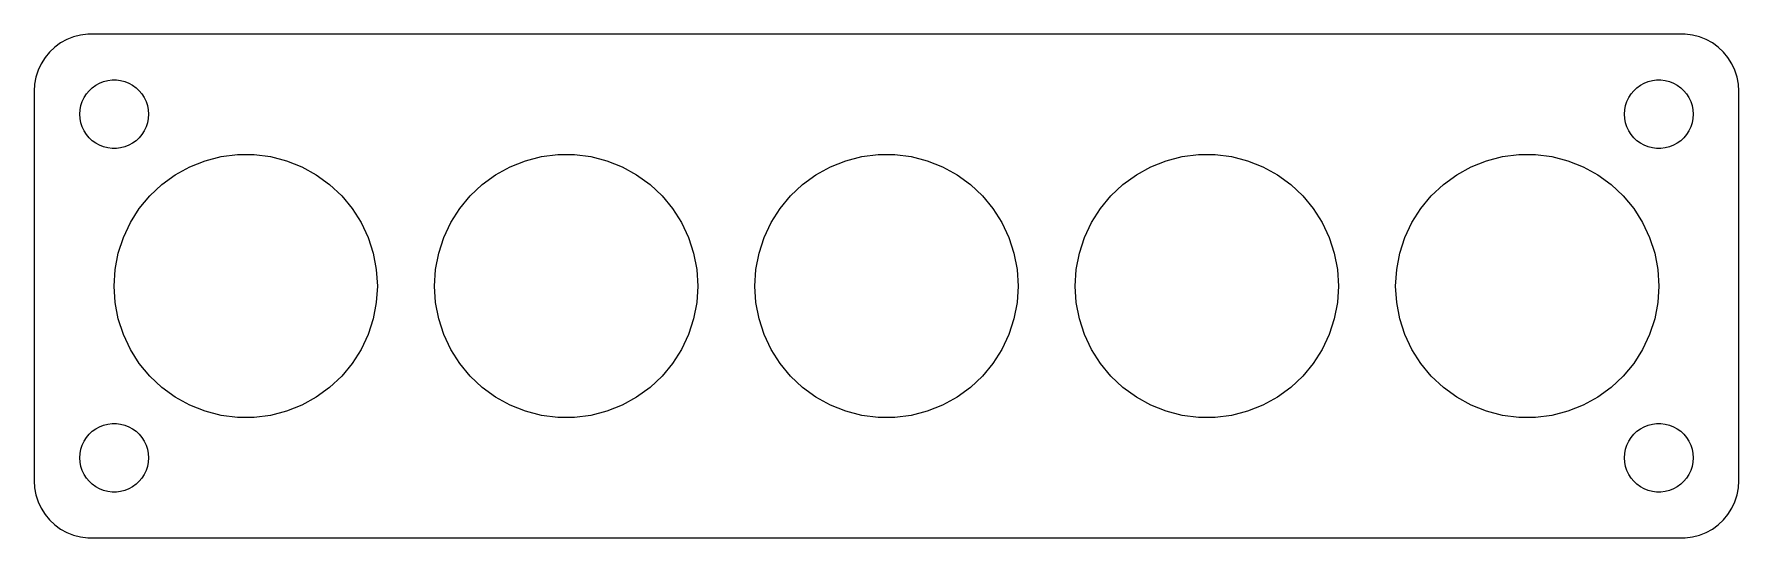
# Model space of a CAD drawing. Header units: metres. Extents: x -74 to 74, y -22 to 22.
import ezdxf

# ---------------------------------------------------------------- set-up
doc = ezdxf.new("R2010")
doc.units = ezdxf.units.M

msp = doc.modelspace()

# ---------------------------------------------------------------- linework, layer by layer
for p, q in [((-72.1791, 21.2216), (-72.6871, 20.8526)), ((-71.6289, 21.5241), (-72.1791, 21.2216)), ((-71.0451, 21.7553), (-71.6289, 21.5241)), ((-70.4369, 21.9114), (-71.0451, 21.7553)), ((-69.8139, 21.9901), (-70.4369, 21.9114)), ((69.8139, 21.9901), (-69.8139, 21.9901)), ((70.4369, 21.9114), (69.8139, 21.9901)), ((71.0451, 21.7553), (70.4369, 21.9114)), ((71.6289, 21.5241), (71.0451, 21.7553)), ((72.1791, 21.2216), (71.6289, 21.5241)), ((72.6871, 20.8526), (72.1791, 21.2216)), ((-73.8815, 19.4088), (-74.1489, 18.8406)), ((-73.5451, 19.9389), (-73.8815, 19.4088)), ((-73.1448, 20.4227), (-73.5451, 19.9389)), ((-72.6871, 20.8526), (-73.1448, 20.4227)), ((73.1448, 20.4227), (72.6871, 20.8526)), ((73.5451, 19.9389), (73.1448, 20.4227)), ((73.8815, 19.4088), (73.5451, 19.9389)), ((74.1489, 18.8406), (73.8815, 19.4088)), ((-74.3429, 18.2434), (-74.4606, 17.6267)), ((-74.1489, 18.8406), (-74.3429, 18.2434)), ((-68.427, 17.8532), (-68.0621, 17.9469)), ((-68.0621, 17.9469), (-67.6884, 17.9941)), ((-67.6884, 17.9941), (-67.3116, 17.9941)), ((-67.3116, 17.9941), (-66.9379, 17.9469)), ((-66.9379, 17.9469), (-66.573, 17.8532)), ((66.573, 17.8532), (66.9379, 17.9469)), ((66.9379, 17.9469), (67.3116, 17.9941)), ((67.3116, 17.9941), (67.6884, 17.9941)), ((67.6884, 17.9941), (68.0621, 17.9469)), ((68.0621, 17.9469), (68.427, 17.8532)), ((74.3429, 18.2434), (74.1489, 18.8406)), ((74.4606, 17.6267), (74.3429, 18.2434)), ((-74.4606, 17.6267), (-74.5, 17)), ((-74.5, 17), (-74.5, -17)), ((-70.2893, 16.1044), (-70.1289, 16.4453)), ((-70.1289, 16.4453), (-69.927, 16.7634)), ((-69.927, 16.7634), (-69.6869, 17.0536)), ((-69.6869, 17.0536), (-69.4123, 17.3115)), ((-69.4123, 17.3115), (-69.1075, 17.533)), ((-69.1075, 17.533), (-68.7773, 17.7145)), ((-68.7773, 17.7145), (-68.427, 17.8532)), ((-66.573, 17.8532), (-66.2227, 17.7145)), ((-66.2227, 17.7145), (-65.8925, 17.533)), ((-65.8925, 17.533), (-65.5877, 17.3115)), ((-65.5877, 17.3115), (-65.3131, 17.0536)), ((-65.3131, 17.0536), (-65.073, 16.7634)), ((-65.073, 16.7634), (-64.8711, 16.4453)), ((-64.8711, 16.4453), (-64.7107, 16.1044)), ((64.7107, 16.1044), (64.8711, 16.4453)), ((64.8711, 16.4453), (65.073, 16.7634)), ((65.073, 16.7634), (65.3131, 17.0536)), ((65.3131, 17.0536), (65.5877, 17.3115)), ((65.5877, 17.3115), (65.8925, 17.533)), ((65.8925, 17.533), (66.2227, 17.7145)), ((66.2227, 17.7145), (66.573, 17.8532)), ((68.427, 17.8532), (68.7773, 17.7145)), ((68.7773, 17.7145), (69.1075, 17.533)), ((69.1075, 17.533), (69.4123, 17.3115)), ((69.4123, 17.3115), (69.6869, 17.0536)), ((69.6869, 17.0536), (69.927, 16.7634)), ((69.927, 16.7634), (70.1289, 16.4453)), ((70.1289, 16.4453), (70.2893, 16.1044)), ((74.5, 17), (74.4606, 17.6267)), ((74.5, -17), (74.5, 17)), ((-70.5, 15), (-70.4763, 15.376)), ((-70.4763, 14.624), (-70.5, 15)), ((-70.4763, 15.376), (-70.4057, 15.7461)), ((-70.4057, 15.7461), (-70.2893, 16.1044)), ((-64.7107, 16.1044), (-64.5943, 15.7461)), ((-64.5943, 15.7461), (-64.5237, 15.376)), ((-64.5237, 15.376), (-64.5, 15)), ((-64.5, 15), (-64.5237, 14.624)), ((64.5, 15), (64.5237, 15.376)), ((64.5237, 14.624), (64.5, 15)), ((64.5237, 15.376), (64.5943, 15.7461)), ((64.5943, 15.7461), (64.7107, 16.1044)), ((70.2893, 16.1044), (70.4057, 15.7461)), ((70.4057, 15.7461), (70.4763, 15.376)), ((70.4763, 15.376), (70.5, 15)), ((70.5, 15), (70.4763, 14.624)), ((-70.4057, 14.2539), (-70.4763, 14.624)), ((-70.2893, 13.8956), (-70.4057, 14.2539)), ((-70.1289, 13.5547), (-70.2893, 13.8956)), ((-69.927, 13.2366), (-70.1289, 13.5547)), ((-64.8711, 13.5547), (-65.073, 13.2366)), ((-64.7107, 13.8956), (-64.8711, 13.5547)), ((-64.5943, 14.2539), (-64.7107, 13.8956)), ((-64.5237, 14.624), (-64.5943, 14.2539)), ((64.5943, 14.2539), (64.5237, 14.624)), ((64.7107, 13.8956), (64.5943, 14.2539)), ((64.8711, 13.5547), (64.7107, 13.8956)), ((65.073, 13.2366), (64.8711, 13.5547)), ((70.1289, 13.5547), (69.927, 13.2366)), ((70.2893, 13.8956), (70.1289, 13.5547)), ((70.4057, 14.2539), (70.2893, 13.8956)), ((70.4763, 14.624), (70.4057, 14.2539)), ((-69.6869, 12.9464), (-69.927, 13.2366)), ((-69.4123, 12.6884), (-69.6869, 12.9464)), ((-69.1075, 12.467), (-69.4123, 12.6884)), ((-68.7773, 12.2855), (-69.1075, 12.467)), ((-68.427, 12.1468), (-68.7773, 12.2855)), ((-68.0621, 12.0531), (-68.427, 12.1468)), ((-67.6884, 12.0059), (-68.0621, 12.0531)), ((-67.3116, 12.0059), (-67.6884, 12.0059)), ((-66.9379, 12.0531), (-67.3116, 12.0059)), ((-66.573, 12.1468), (-66.9379, 12.0531)), ((-66.2227, 12.2855), (-66.573, 12.1468)), ((-65.8925, 12.467), (-66.2227, 12.2855)), ((-65.5877, 12.6884), (-65.8925, 12.467)), ((-65.3131, 12.9464), (-65.5877, 12.6884)), ((-65.073, 13.2366), (-65.3131, 12.9464)), ((65.3131, 12.9464), (65.073, 13.2366)), ((65.5877, 12.6884), (65.3131, 12.9464)), ((65.8925, 12.467), (65.5877, 12.6884)), ((66.2227, 12.2855), (65.8925, 12.467)), ((66.573, 12.1468), (66.2227, 12.2855)), ((66.9379, 12.0531), (66.573, 12.1468)), ((67.3116, 12.0059), (66.9379, 12.0531)), ((67.6884, 12.0059), (67.3116, 12.0059)), ((68.0621, 12.0531), (67.6884, 12.0059)), ((68.427, 12.1468), (68.0621, 12.0531)), ((68.7773, 12.2855), (68.427, 12.1468)), ((69.1075, 12.467), (68.7773, 12.2855)), ((69.4123, 12.6884), (69.1075, 12.467)), ((69.6869, 12.9464), (69.4123, 12.6884)), ((69.927, 13.2366), (69.6869, 12.9464)), ((-60.8965, 10.4055), (-59.5537, 10.9371)), ((-59.5537, 10.9371), (-58.1549, 11.2963)), ((-58.1549, 11.2963), (-56.7221, 11.4773)), ((-56.7221, 11.4773), (-55.2779, 11.4773)), ((-55.2779, 11.4773), (-53.8451, 11.2963)), ((-53.8451, 11.2963), (-52.4463, 10.9371)), ((-52.4463, 10.9371), (-51.1035, 10.4055)), ((-32.8965, 10.4055), (-31.5537, 10.9371)), ((-31.5537, 10.9371), (-30.1549, 11.2963)), ((-30.1549, 11.2963), (-28.7221, 11.4773)), ((-28.7221, 11.4773), (-27.2779, 11.4773)), ((-27.2779, 11.4773), (-25.8451, 11.2963)), ((-25.8451, 11.2963), (-24.4463, 10.9371)), ((-24.4463, 10.9371), (-23.1035, 10.4055)), ((-4.89645, 10.4055), (-3.55368, 10.9371)), ((-3.55368, 10.9371), (-2.15488, 11.2963)), ((-2.15488, 11.2963), (-0.72208, 11.4773)), ((-0.72208, 11.4773), (0.72208, 11.4773)), ((0.72208, 11.4773), (2.15488, 11.2963)), ((2.15488, 11.2963), (3.55368, 10.9371)), ((3.55368, 10.9371), (4.89645, 10.4055)), ((23.1035, 10.4055), (24.4463, 10.9371)), ((24.4463, 10.9371), (25.8451, 11.2963)), ((25.8451, 11.2963), (27.2779, 11.4773)), ((27.2779, 11.4773), (28.7221, 11.4773)), ((28.7221, 11.4773), (30.1549, 11.2963)), ((30.1549, 11.2963), (31.5537, 10.9371)), ((31.5537, 10.9371), (32.8965, 10.4055)), ((51.1035, 10.4055), (52.4463, 10.9371)), ((52.4463, 10.9371), (53.8451, 11.2963)), ((53.8451, 11.2963), (55.2779, 11.4773)), ((55.2779, 11.4773), (56.7221, 11.4773)), ((56.7221, 11.4773), (58.1549, 11.2963)), ((58.1549, 11.2963), (59.5537, 10.9371)), ((59.5537, 10.9371), (60.8965, 10.4055)), ((-63.3304, 8.8609), (-62.162, 9.70976)), ((-62.162, 9.70976), (-60.8965, 10.4055)), ((-51.1035, 10.4055), (-49.838, 9.70976)), ((-49.838, 9.70976), (-48.6696, 8.8609)), ((-35.3304, 8.8609), (-34.162, 9.70976)), ((-34.162, 9.70976), (-32.8965, 10.4055)), ((-23.1035, 10.4055), (-21.838, 9.70976)), ((-21.838, 9.70976), (-20.6696, 8.8609)), ((-7.33037, 8.8609), (-6.162, 9.70976)), ((-6.162, 9.70976), (-4.89645, 10.4055)), ((4.89645, 10.4055), (6.162, 9.70976)), ((6.162, 9.70976), (7.33037, 8.8609)), ((20.6696, 8.8609), (21.838, 9.70976)), ((21.838, 9.70976), (23.1035, 10.4055)), ((32.8965, 10.4055), (34.162, 9.70976)), ((34.162, 9.70976), (35.3304, 8.8609)), ((48.6696, 8.8609), (49.838, 9.70976)), ((49.838, 9.70976), (51.1035, 10.4055)), ((60.8965, 10.4055), (62.162, 9.70976)), ((62.162, 9.70976), (63.3304, 8.8609)), ((-65.3037, 6.75952), (-64.3831, 7.87228)), ((-64.3831, 7.87228), (-63.3304, 8.8609)), ((-48.6696, 8.8609), (-47.6169, 7.87228)), ((-47.6169, 7.87228), (-46.6963, 6.75952)), ((-37.3037, 6.75952), (-36.3831, 7.87228)), ((-36.3831, 7.87228), (-35.3304, 8.8609)), ((-20.6696, 8.8609), (-19.6169, 7.87228)), ((-19.6169, 7.87228), (-18.6963, 6.75952)), ((-9.30368, 6.75952), (-8.38313, 7.87228)), ((-8.38313, 7.87228), (-7.33037, 8.8609)), ((7.33037, 8.8609), (8.38313, 7.87228)), ((8.38313, 7.87228), (9.30368, 6.75952)), ((18.6963, 6.75952), (19.6169, 7.87228)), ((19.6169, 7.87228), (20.6696, 8.8609)), ((35.3304, 8.8609), (36.3831, 7.87228)), ((36.3831, 7.87228), (37.3037, 6.75952)), ((46.6963, 6.75952), (47.6169, 7.87228)), ((47.6169, 7.87228), (48.6696, 8.8609)), ((63.3304, 8.8609), (64.3831, 7.87228)), ((64.3831, 7.87228), (65.3037, 6.75952)), ((-66.0775, 5.54016), (-65.3037, 6.75952)), ((-46.6963, 6.75952), (-45.9225, 5.54016)), ((-38.0775, 5.54016), (-37.3037, 6.75952)), ((-18.6963, 6.75952), (-17.9225, 5.54016)), ((-10.0775, 5.54016), (-9.30368, 6.75952)), ((9.30368, 6.75952), (10.0775, 5.54016)), ((17.9225, 5.54016), (18.6963, 6.75952)), ((37.3037, 6.75952), (38.0775, 5.54016)), ((45.9225, 5.54016), (46.6963, 6.75952)), ((65.3037, 6.75952), (66.0775, 5.54016)), ((-66.6924, 4.23343), (-66.0775, 5.54016)), ((-45.9225, 5.54016), (-45.3076, 4.23343)), ((-38.6924, 4.23343), (-38.0775, 5.54016)), ((-17.9225, 5.54016), (-17.3076, 4.23343)), ((-10.6924, 4.23343), (-10.0775, 5.54016)), ((10.0775, 5.54016), (10.6924, 4.23343)), ((17.3076, 4.23343), (17.9225, 5.54016)), ((38.0775, 5.54016), (38.6924, 4.23343)), ((45.3076, 4.23343), (45.9225, 5.54016)), ((66.0775, 5.54016), (66.6924, 4.23343)), ((-67.1387, 2.85992), (-66.6924, 4.23343)), ((-45.3076, 4.23343), (-44.8613, 2.85992)), ((-39.1387, 2.85992), (-38.6924, 4.23343)), ((-17.3076, 4.23343), (-16.8613, 2.85992)), ((-11.1387, 2.85992), (-10.6924, 4.23343)), ((10.6924, 4.23343), (11.1387, 2.85992)), ((16.8613, 2.85992), (17.3076, 4.23343)), ((38.6924, 4.23343), (39.1387, 2.85992)), ((44.8613, 2.85992), (45.3076, 4.23343)), ((66.6924, 4.23343), (67.1387, 2.85992)), ((-67.4093, 1.44133), (-67.1387, 2.85992)), ((-44.8613, 2.85992), (-44.5907, 1.44133)), ((-39.4093, 1.44133), (-39.1387, 2.85992)), ((-16.8613, 2.85992), (-16.5907, 1.44133)), ((-11.4093, 1.44133), (-11.1387, 2.85992)), ((11.1387, 2.85992), (11.4093, 1.44133)), ((16.5907, 1.44133), (16.8613, 2.85992)), ((39.1387, 2.85992), (39.4093, 1.44133)), ((44.5907, 1.44133), (44.8613, 2.85992)), ((67.1387, 2.85992), (67.4093, 1.44133)), ((-67.5, 0), (-67.4093, 1.44133)), ((-67.4093, -1.44133), (-67.5, 0)), ((-44.5907, 1.44133), (-44.5, 0)), ((-44.5, 0), (-44.5907, -1.44133)), ((-39.5, 0), (-39.4093, 1.44133)), ((-39.4093, -1.44133), (-39.5, 0)), ((-16.5907, 1.44133), (-16.5, 0)), ((-16.5, 0), (-16.5907, -1.44133)), ((-11.5, 0), (-11.4093, 1.44133)), ((-11.4093, -1.44133), (-11.5, 0)), ((11.4093, 1.44133), (11.5, 0)), ((11.5, 0), (11.4093, -1.44133)), ((16.5, 0), (16.5907, 1.44133)), ((16.5907, -1.44133), (16.5, 0)), ((39.4093, 1.44133), (39.5, 0)), ((39.5, 0), (39.4093, -1.44133)), ((44.5, 0), (44.5907, 1.44133)), ((44.5907, -1.44133), (44.5, 0)), ((67.4093, 1.44133), (67.5, 0)), ((67.5, 0), (67.4093, -1.44133)), ((-67.1387, -2.85992), (-67.4093, -1.44133)), ((-44.5907, -1.44133), (-44.8613, -2.85992)), ((-39.1387, -2.85992), (-39.4093, -1.44133)), ((-16.5907, -1.44133), (-16.8613, -2.85992)), ((-11.1387, -2.85992), (-11.4093, -1.44133)), ((11.4093, -1.44133), (11.1387, -2.85992)), ((16.8613, -2.85992), (16.5907, -1.44133)), ((39.4093, -1.44133), (39.1387, -2.85992)), ((44.8613, -2.85992), (44.5907, -1.44133)), ((67.4093, -1.44133), (67.1387, -2.85992)), ((-66.6924, -4.23343), (-67.1387, -2.85992)), ((-44.8613, -2.85992), (-45.3076, -4.23343)), ((-38.6924, -4.23343), (-39.1387, -2.85992)), ((-16.8613, -2.85992), (-17.3076, -4.23343)), ((-10.6924, -4.23343), (-11.1387, -2.85992)), ((11.1387, -2.85992), (10.6924, -4.23343)), ((17.3076, -4.23343), (16.8613, -2.85992)), ((39.1387, -2.85992), (38.6924, -4.23343)), ((45.3076, -4.23343), (44.8613, -2.85992)), ((67.1387, -2.85992), (66.6924, -4.23343)), ((-66.0775, -5.54016), (-66.6924, -4.23343)), ((-45.3076, -4.23343), (-45.9225, -5.54016)), ((-38.0775, -5.54016), (-38.6924, -4.23343)), ((-17.3076, -4.23343), (-17.9225, -5.54016)), ((-10.0775, -5.54016), (-10.6924, -4.23343)), ((10.6924, -4.23343), (10.0775, -5.54016)), ((17.9225, -5.54016), (17.3076, -4.23343)), ((38.6924, -4.23343), (38.0775, -5.54016)), ((45.9225, -5.54016), (45.3076, -4.23343)), ((66.6924, -4.23343), (66.0775, -5.54016)), ((-65.3037, -6.75952), (-66.0775, -5.54016)), ((-45.9225, -5.54016), (-46.6963, -6.75952)), ((-37.3037, -6.75952), (-38.0775, -5.54016)), ((-17.9225, -5.54016), (-18.6963, -6.75952)), ((-9.30368, -6.75952), (-10.0775, -5.54016)), ((10.0775, -5.54016), (9.30368, -6.75952)), ((18.6963, -6.75952), (17.9225, -5.54016)), ((38.0775, -5.54016), (37.3037, -6.75952)), ((46.6963, -6.75952), (45.9225, -5.54016)), ((66.0775, -5.54016), (65.3037, -6.75952)), ((-64.3831, -7.87228), (-65.3037, -6.75952)), ((-46.6963, -6.75952), (-47.6169, -7.87228)), ((-36.3831, -7.87228), (-37.3037, -6.75952)), ((-18.6963, -6.75952), (-19.6169, -7.87228)), ((-8.38313, -7.87228), (-9.30368, -6.75952)), ((9.30368, -6.75952), (8.38313, -7.87228)), ((19.6169, -7.87228), (18.6963, -6.75952)), ((37.3037, -6.75952), (36.3831, -7.87228)), ((47.6169, -7.87228), (46.6963, -6.75952)), ((65.3037, -6.75952), (64.3831, -7.87228)), ((-63.3304, -8.8609), (-64.3831, -7.87228)), ((-62.162, -9.70976), (-63.3304, -8.8609)), ((-48.6696, -8.8609), (-49.838, -9.70976)), ((-47.6169, -7.87228), (-48.6696, -8.8609)), ((-35.3304, -8.8609), (-36.3831, -7.87228)), ((-34.162, -9.70976), (-35.3304, -8.8609)), ((-20.6696, -8.8609), (-21.838, -9.70976)), ((-19.6169, -7.87228), (-20.6696, -8.8609)), ((-7.33037, -8.8609), (-8.38313, -7.87228)), ((-6.162, -9.70976), (-7.33037, -8.8609)), ((7.33037, -8.8609), (6.162, -9.70976)), ((8.38313, -7.87228), (7.33037, -8.8609)), ((20.6696, -8.8609), (19.6169, -7.87228)), ((21.838, -9.70976), (20.6696, -8.8609)), ((35.3304, -8.8609), (34.162, -9.70976)), ((36.3831, -7.87228), (35.3304, -8.8609)), ((48.6696, -8.8609), (47.6169, -7.87228)), ((49.838, -9.70976), (48.6696, -8.8609)), ((63.3304, -8.8609), (62.162, -9.70976)), ((64.3831, -7.87228), (63.3304, -8.8609)), ((-60.8965, -10.4055), (-62.162, -9.70976)), ((-59.5537, -10.9371), (-60.8965, -10.4055)), ((-51.1035, -10.4055), (-52.4463, -10.9371)), ((-49.838, -9.70976), (-51.1035, -10.4055)), ((-32.8965, -10.4055), (-34.162, -9.70976)), ((-31.5537, -10.9371), (-32.8965, -10.4055)), ((-23.1035, -10.4055), (-24.4463, -10.9371)), ((-21.838, -9.70976), (-23.1035, -10.4055)), ((-4.89645, -10.4055), (-6.162, -9.70976)), ((-3.55368, -10.9371), (-4.89645, -10.4055)), ((4.89645, -10.4055), (3.55368, -10.9371)), ((6.162, -9.70976), (4.89645, -10.4055)), ((23.1035, -10.4055), (21.838, -9.70976)), ((24.4463, -10.9371), (23.1035, -10.4055)), ((32.8965, -10.4055), (31.5537, -10.9371)), ((34.162, -9.70976), (32.8965, -10.4055)), ((51.1035, -10.4055), (49.838, -9.70976)), ((52.4463, -10.9371), (51.1035, -10.4055)), ((60.8965, -10.4055), (59.5537, -10.9371)), ((62.162, -9.70976), (60.8965, -10.4055)), ((-58.1549, -11.2963), (-59.5537, -10.9371)), ((-56.7221, -11.4773), (-58.1549, -11.2963)), ((-55.2779, -11.4773), (-56.7221, -11.4773)), ((-53.8451, -11.2963), (-55.2779, -11.4773)), ((-52.4463, -10.9371), (-53.8451, -11.2963)), ((-30.1549, -11.2963), (-31.5537, -10.9371)), ((-28.7221, -11.4773), (-30.1549, -11.2963)), ((-27.2779, -11.4773), (-28.7221, -11.4773)), ((-25.8451, -11.2963), (-27.2779, -11.4773)), ((-24.4463, -10.9371), (-25.8451, -11.2963)), ((-2.15488, -11.2963), (-3.55368, -10.9371)), ((-0.72208, -11.4773), (-2.15488, -11.2963)), ((0.72208, -11.4773), (-0.72208, -11.4773)), ((2.15488, -11.2963), (0.72208, -11.4773)), ((3.55368, -10.9371), (2.15488, -11.2963)), ((25.8451, -11.2963), (24.4463, -10.9371)), ((27.2779, -11.4773), (25.8451, -11.2963)), ((28.7221, -11.4773), (27.2779, -11.4773)), ((30.1549, -11.2963), (28.7221, -11.4773)), ((31.5537, -10.9371), (30.1549, -11.2963)), ((53.8451, -11.2963), (52.4463, -10.9371)), ((55.2779, -11.4773), (53.8451, -11.2963)), ((56.7221, -11.4773), (55.2779, -11.4773)), ((58.1549, -11.2963), (56.7221, -11.4773)), ((59.5537, -10.9371), (58.1549, -11.2963)), ((-70.1289, -13.5547), (-69.927, -13.2366)), ((-69.927, -13.2366), (-69.6869, -12.9464)), ((-69.6869, -12.9464), (-69.4123, -12.6884)), ((-69.4123, -12.6884), (-69.1075, -12.467)), ((-69.1075, -12.467), (-68.7773, -12.2855)), ((-68.7773, -12.2855), (-68.427, -12.1468)), ((-68.427, -12.1468), (-68.0621, -12.0531)), ((-68.0621, -12.0531), (-67.6884, -12.0059)), ((-67.6884, -12.0059), (-67.3116, -12.0059)), ((-67.3116, -12.0059), (-66.9379, -12.0531)), ((-66.9379, -12.0531), (-66.573, -12.1468)), ((-66.573, -12.1468), (-66.2227, -12.2855)), ((-66.2227, -12.2855), (-65.8925, -12.467)), ((-65.8925, -12.467), (-65.5877, -12.6884)), ((-65.5877, -12.6884), (-65.3131, -12.9464)), ((-65.3131, -12.9464), (-65.073, -13.2366)), ((-65.073, -13.2366), (-64.8711, -13.5547)), ((64.8711, -13.5547), (65.073, -13.2366)), ((65.073, -13.2366), (65.3131, -12.9464)), ((65.3131, -12.9464), (65.5877, -12.6884)), ((65.5877, -12.6884), (65.8925, -12.467)), ((65.8925, -12.467), (66.2227, -12.2855)), ((66.2227, -12.2855), (66.573, -12.1468)), ((66.573, -12.1468), (66.9379, -12.0531)), ((66.9379, -12.0531), (67.3116, -12.0059)), ((67.3116, -12.0059), (67.6884, -12.0059)), ((67.6884, -12.0059), (68.0621, -12.0531)), ((68.0621, -12.0531), (68.427, -12.1468)), ((68.427, -12.1468), (68.7773, -12.2855)), ((68.7773, -12.2855), (69.1075, -12.467)), ((69.1075, -12.467), (69.4123, -12.6884)), ((69.4123, -12.6884), (69.6869, -12.9464)), ((69.6869, -12.9464), (69.927, -13.2366)), ((69.927, -13.2366), (70.1289, -13.5547)), ((-70.5, -15), (-70.4763, -14.624)), ((-70.4763, -14.624), (-70.4057, -14.2539)), ((-70.4057, -14.2539), (-70.2893, -13.8956)), ((-70.2893, -13.8956), (-70.1289, -13.5547)), ((-64.8711, -13.5547), (-64.7107, -13.8956)), ((-64.7107, -13.8956), (-64.5943, -14.2539)), ((-64.5943, -14.2539), (-64.5237, -14.624)), ((-64.5237, -14.624), (-64.5, -15)), ((64.5, -15), (64.5237, -14.624)), ((64.5237, -14.624), (64.5943, -14.2539)), ((64.5943, -14.2539), (64.7107, -13.8956)), ((64.7107, -13.8956), (64.8711, -13.5547)), ((70.1289, -13.5547), (70.2893, -13.8956)), ((70.2893, -13.8956), (70.4057, -14.2539)), ((70.4057, -14.2539), (70.4763, -14.624)), ((70.4763, -14.624), (70.5, -15)), ((-70.4763, -15.376), (-70.5, -15)), ((-70.4057, -15.7461), (-70.4763, -15.376)), ((-70.2893, -16.1044), (-70.4057, -15.7461)), ((-70.1289, -16.4453), (-70.2893, -16.1044)), ((-64.7107, -16.1044), (-64.8711, -16.4453)), ((-64.5943, -15.7461), (-64.7107, -16.1044)), ((-64.5237, -15.376), (-64.5943, -15.7461)), ((-64.5, -15), (-64.5237, -15.376)), ((64.5237, -15.376), (64.5, -15)), ((64.5943, -15.7461), (64.5237, -15.376)), ((64.7107, -16.1044), (64.5943, -15.7461)), ((64.8711, -16.4453), (64.7107, -16.1044)), ((70.2893, -16.1044), (70.1289, -16.4453)), ((70.4057, -15.7461), (70.2893, -16.1044)), ((70.4763, -15.376), (70.4057, -15.7461)), ((70.5, -15), (70.4763, -15.376)), ((-74.5, -17), (-74.4606, -17.6267)), ((-74.4606, -17.6267), (-74.3429, -18.2434)), ((-69.927, -16.7634), (-70.1289, -16.4453)), ((-69.6869, -17.0536), (-69.927, -16.7634)), ((-69.4123, -17.3115), (-69.6869, -17.0536)), ((-69.1075, -17.533), (-69.4123, -17.3115)), ((-68.7773, -17.7145), (-69.1075, -17.533)), ((-68.427, -17.8532), (-68.7773, -17.7145)), ((-68.0621, -17.9469), (-68.427, -17.8532)), ((-66.573, -17.8532), (-66.9379, -17.9469)), ((-66.2227, -17.7145), (-66.573, -17.8532)), ((-65.8925, -17.533), (-66.2227, -17.7145)), ((-65.5877, -17.3115), (-65.8925, -17.533)), ((-65.3131, -17.0536), (-65.5877, -17.3115)), ((-65.073, -16.7634), (-65.3131, -17.0536)), ((-64.8711, -16.4453), (-65.073, -16.7634)), ((65.073, -16.7634), (64.8711, -16.4453)), ((65.3131, -17.0536), (65.073, -16.7634)), ((65.5877, -17.3115), (65.3131, -17.0536)), ((65.8925, -17.533), (65.5877, -17.3115)), ((66.2227, -17.7145), (65.8925, -17.533)), ((66.573, -17.8532), (66.2227, -17.7145)), ((66.9379, -17.9469), (66.573, -17.8532)), ((68.427, -17.8532), (68.0621, -17.9469)), ((68.7773, -17.7145), (68.427, -17.8532)), ((69.1075, -17.533), (68.7773, -17.7145)), ((69.4123, -17.3115), (69.1075, -17.533)), ((69.6869, -17.0536), (69.4123, -17.3115)), ((69.927, -16.7634), (69.6869, -17.0536)), ((70.1289, -16.4453), (69.927, -16.7634)), ((74.3429, -18.2434), (74.4606, -17.6267)), ((74.4606, -17.6267), (74.5, -17)), ((-74.3429, -18.2434), (-74.1489, -18.8406)), ((-74.1489, -18.8406), (-73.8815, -19.4088)), ((-67.6884, -17.9941), (-68.0621, -17.9469)), ((-67.3116, -17.9941), (-67.6884, -17.9941)), ((-66.9379, -17.9469), (-67.3116, -17.9941)), ((67.3116, -17.9941), (66.9379, -17.9469)), ((67.6884, -17.9941), (67.3116, -17.9941)), ((68.0621, -17.9469), (67.6884, -17.9941)), ((73.8815, -19.4088), (74.1489, -18.8406)), ((74.1489, -18.8406), (74.3429, -18.2434)), ((-73.8815, -19.4088), (-73.5451, -19.9389)), ((-73.5451, -19.9389), (-73.1448, -20.4227)), ((-73.1448, -20.4227), (-72.6871, -20.8526)), ((-72.6871, -20.8526), (-72.1791, -21.2216)), ((72.1791, -21.2216), (72.6871, -20.8526)), ((72.6871, -20.8526), (73.1448, -20.4227)), ((73.1448, -20.4227), (73.5451, -19.9389)), ((73.5451, -19.9389), (73.8815, -19.4088)), ((-72.1791, -21.2216), (-71.6289, -21.5241)), ((-71.6289, -21.5241), (-71.0451, -21.7553)), ((-71.0451, -21.7553), (-70.4369, -21.9114)), ((-70.4369, -21.9114), (-69.8139, -21.9901)), ((-69.8139, -21.9901), (69.8139, -21.9901)), ((69.8139, -21.9901), (70.4369, -21.9114)), ((70.4369, -21.9114), (71.0451, -21.7553)), ((71.0451, -21.7553), (71.6289, -21.5241)), ((71.6289, -21.5241), (72.1791, -21.2216))]:
    msp.add_line(p, q)

doc.saveas('drawing.dxf')
